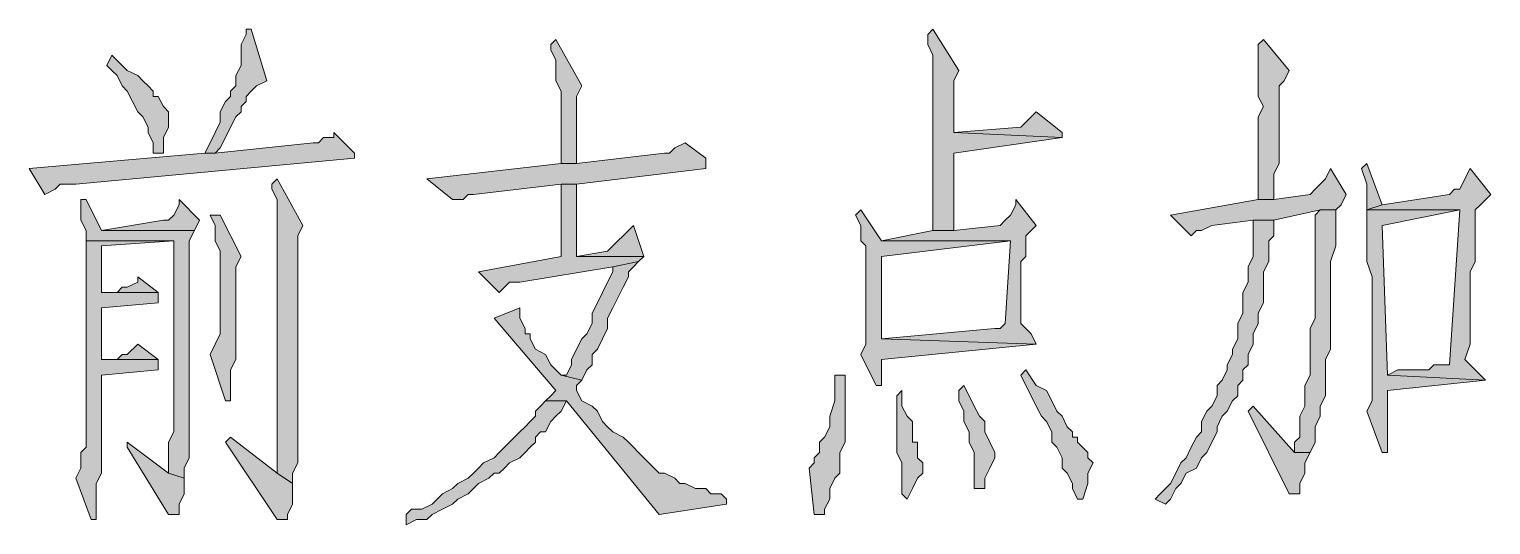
# Model space of a CAD drawing. Header units: inches. Extents: x 20 to 409, y 5 to 283.
# Drawn here: x 330.34 to 342.32, y 33.42 to 37.48 of the extents above; entities that cross this region are included whole.
import ezdxf

# ---------------------------------------------------------------- set-up
doc = ezdxf.new("R2010")
doc.units = ezdxf.units.IN
doc.header["$MEASUREMENT"] = 0
doc.layers.add('C00-00-00', color=7, linetype='Continuous')

msp = doc.modelspace()

# ---------------------------------------------------------------- hatches: boundary and pattern name
at = {"layer": 'C00-00-00'}
h = msp.add_hatch(color=0, dxfattribs=at)
h.dxf.hatch_style = 2
h.paths.add_polyline_path([(332.156, 37.483), (332.114, 37.483), (332.114, 37.44), (332.072, 37.356), (332.072, 37.186), (332.029, 37.102), (332.029, 37.017), (331.987, 36.975), (331.987, 36.932), (331.945, 36.89), (331.902, 36.805), (331.902, 36.721), (331.86, 36.636), (331.818, 36.551), (331.775, 36.467), (331.86, 36.467), (331.902, 36.509), (331.945, 36.594), (331.987, 36.678), (332.029, 36.763), (332.072, 36.805), (332.072, 36.848), (332.114, 36.89), (332.114, 36.932), (332.156, 36.975), (332.199, 37.017), (332.283, 37.059)])
h = msp.add_hatch(color=0, dxfattribs=at)
h.dxf.hatch_style = 2
h.paths.add_polyline_path([(334.654, 37.398), (334.612, 37.356), (334.612, 37.313), (334.654, 37.229), (334.654, 37.059), (334.696, 36.975), (334.696, 36.382), (334.823, 36.382), (334.823, 36.932), (334.866, 37.017)])
h = msp.add_hatch(color=0, dxfattribs=at)
h.dxf.hatch_style = 2
h.paths.add_polyline_path([(337.744, 37.483), (337.702, 37.44), (337.702, 37.356), (337.744, 37.271), (337.744, 35.832), (337.914, 35.832), (337.914, 36.467), (338.803, 36.594), (337.914, 36.636), (337.914, 36.975), (337.914, 37.017), (337.914, 37.059), (337.956, 37.144)])
h = msp.add_hatch(color=0, dxfattribs=at)
h.dxf.hatch_style = 2
h.paths.add_polyline_path([(340.454, 37.398), (340.411, 37.356), (340.411, 36.932), (340.454, 36.848), (340.411, 36.763), (340.411, 36.086), (340.538, 36.086), (340.538, 36.297), (340.581, 36.382), (340.581, 36.636), (340.581, 36.721), (340.581, 37.017), (340.623, 37.059), (340.665, 37.144)])
h = msp.add_hatch(color=0, dxfattribs=at)
h.dxf.hatch_style = 2
h.paths.add_polyline_path([(331.013, 37.271), (330.971, 37.186), (331.013, 37.144), (331.056, 37.102), (331.098, 37.017), (331.14, 36.975), (331.183, 36.89), (331.225, 36.805), (331.267, 36.763), (331.31, 36.678), (331.31, 36.636), (331.352, 36.551), (331.352, 36.467), (331.437, 36.467), (331.437, 36.594), (331.479, 36.678), (331.479, 36.805), (331.437, 36.848), (331.394, 36.932), (331.352, 36.932), (331.352, 36.975), (331.31, 37.017), (331.267, 37.059), (331.225, 37.102), (331.14, 37.144), (331.098, 37.186)])
h = msp.add_hatch(color=0, dxfattribs=at)
h.dxf.hatch_style = 2
h.paths.add_polyline_path([(338.591, 36.805), (338.549, 36.763), (338.506, 36.721), (338.464, 36.678), (337.914, 36.636), (338.803, 36.594), (338.803, 36.636)])
h = msp.add_hatch(color=0, dxfattribs=at)
h.dxf.hatch_style = 2
h.paths.add_polyline_path([(332.834, 36.636), (332.834, 36.594), (332.749, 36.594), (332.707, 36.551), (332.664, 36.551), (331.86, 36.467), (331.775, 36.467), (330.336, 36.34), (330.463, 36.128), (330.548, 36.17), (330.59, 36.213), (330.717, 36.213), (333.003, 36.424), (333.003, 36.467)])
h = msp.add_hatch(color=0, dxfattribs=at)
h.dxf.hatch_style = 2
h.paths.add_polyline_path([(335.712, 36.551), (335.628, 36.509), (335.585, 36.467), (335.543, 36.467), (334.823, 36.382), (334.696, 36.382), (333.596, 36.255), (333.807, 36.086), (333.892, 36.086), (333.934, 36.128), (333.977, 36.128), (334.696, 36.213), (334.823, 36.213), (335.882, 36.34), (335.882, 36.424)])
h = msp.add_hatch(color=0, dxfattribs=at)
h.dxf.hatch_style = 2
h.paths.add_polyline_path([(341.004, 36.34), (340.962, 36.255), (340.919, 36.213), (340.877, 36.17), (340.835, 36.128), (340.538, 36.086), (340.411, 36.086), (339.692, 35.959), (339.861, 35.789), (339.903, 35.832), (339.946, 35.832), (340.03, 35.874), (340.369, 35.916), (340.538, 35.916), (340.919, 36.001), (341.046, 36.001), (341.089, 36.043), (341.131, 36.128)])
h = msp.add_hatch(color=0, dxfattribs=at)
h.dxf.hatch_style = 2
h.paths.add_polyline_path([(341.3, 36.382), (341.258, 36.34), (341.3, 36.213), (341.3, 36.001), (341.427, 36.043)])
h = msp.add_hatch(color=0, dxfattribs=at)
h.dxf.hatch_style = 2
h.paths.add_polyline_path([(342.147, 36.34), (342.105, 36.255), (342.062, 36.17), (342.02, 36.17), (341.978, 36.128), (341.427, 36.043), (341.3, 36.001), (342.062, 36.001), (341.978, 34.731), (341.851, 34.731), (341.808, 34.689), (341.554, 34.689), (341.47, 34.646), (342.274, 34.604), (342.105, 34.773), (342.147, 34.9), (342.147, 35.408), (342.147, 35.493), (342.189, 35.578), (342.189, 36.001), (342.232, 36.043), (342.316, 36.128)])
h = msp.add_hatch(color=0, dxfattribs=at)
h.dxf.hatch_style = 2
h.paths.add_polyline_path([(332.368, 36.255), (332.326, 36.213), (332.326, 36.17), (332.368, 36.086), (332.368, 33.842), (332.495, 33.757), (332.495, 33.842), (332.537, 33.927), (332.537, 35.154), (332.537, 35.239), (332.537, 35.789), (332.58, 35.874)])
h = msp.add_hatch(color=0, dxfattribs=at)
h.dxf.hatch_style = 2
h.paths.add_polyline_path([(334.823, 36.213), (334.696, 36.213), (334.696, 35.62), (334.019, 35.493), (334.188, 35.324), (334.231, 35.366), (334.273, 35.408), (334.358, 35.408), (335.12, 35.535), (335.331, 35.578), (335.374, 35.62), (334.823, 35.62), (334.823, 35.662)])
h = msp.add_hatch(color=0, dxfattribs=at)
h.dxf.hatch_style = 2
h.paths.add_polyline_path([(330.802, 36.086), (330.759, 36.086), (330.759, 36.001), (330.759, 35.916), (330.802, 35.832), (330.802, 35.747), (331.521, 35.747), (331.521, 34.265), (331.521, 34.181), (331.479, 34.096), (331.479, 33.842), (331.606, 33.8), (331.606, 33.884), (331.648, 33.969), (331.648, 35.747), (331.691, 35.832), (330.929, 35.832)])
h = msp.add_hatch(color=0, dxfattribs=at)
h.dxf.hatch_style = 2
h.paths.add_polyline_path([(331.564, 36.086), (331.564, 36.043), (331.521, 35.959), (331.479, 35.916), (331.437, 35.916), (330.929, 35.832), (331.691, 35.832), (331.733, 35.916)])
h = msp.add_hatch(color=0, dxfattribs=at)
h.dxf.hatch_style = 2
h.paths.add_polyline_path([(338.422, 36.086), (338.422, 36.043), (338.379, 35.959), (338.337, 35.916), (338.295, 35.874), (337.914, 35.832), (337.744, 35.832), (337.321, 35.747), (338.379, 35.747), (338.337, 35.07), (338.295, 35.027), (338.252, 35.027), (337.321, 34.943), (338.591, 34.9), (338.549, 34.985), (338.464, 35.07), (338.464, 35.578), (338.506, 35.62), (338.506, 35.747), (338.506, 35.789), (338.591, 35.874)])
h = msp.add_hatch(color=0, dxfattribs=at)
h.dxf.hatch_style = 2
h.paths.add_polyline_path([(331.902, 35.959), (331.818, 35.959), (331.86, 35.874), (331.86, 35.747), (331.902, 35.662), (331.902, 34.985), (331.86, 34.9), (331.818, 34.816), (331.945, 34.435), (331.987, 34.435), (331.987, 34.477), (331.987, 34.689), (332.029, 34.773), (332.029, 34.943), (332.029, 35.027), (332.029, 35.535), (332.072, 35.62)])
h = msp.add_hatch(color=0, dxfattribs=at)
h.dxf.hatch_style = 2
h.paths.add_polyline_path([(337.152, 36.001), (337.109, 35.959), (337.152, 35.874), (337.152, 35.747), (337.194, 35.705), (337.194, 34.9), (337.152, 34.816), (337.279, 34.562), (337.321, 34.562), (337.321, 34.646), (337.321, 34.773), (338.591, 34.9), (337.321, 34.943), (337.321, 35.62), (338.379, 35.747), (337.321, 35.747)])
h = msp.add_hatch(color=0, dxfattribs=at)
h.dxf.hatch_style = 2
h.paths.add_polyline_path([(341.046, 36.001), (340.919, 36.001), (340.877, 35.959), (340.877, 35.112), (340.835, 35.027), (340.835, 34.646), (340.792, 34.562), (340.792, 34.392), (340.75, 34.308), (340.75, 34.138), (340.708, 34.096), (340.708, 34.011), (340.835, 34.011), (340.877, 34.096), (340.877, 34.223), (340.919, 34.308), (340.919, 34.392), (340.962, 34.477), (340.962, 34.773), (341.004, 34.858), (341.004, 35.578), (341.046, 35.705)])
h = msp.add_hatch(color=0, dxfattribs=at)
h.dxf.hatch_style = 2
h.paths.add_polyline_path([(341.3, 36.001), (341.3, 35.578), (341.343, 35.451), (341.343, 34.435), (341.3, 34.35), (341.427, 34.011), (341.47, 34.011), (341.47, 34.435), (341.47, 34.519), (342.274, 34.604), (341.47, 34.646), (341.427, 35.874), (342.062, 36.001)])
h = msp.add_hatch(color=0, dxfattribs=at)
h.dxf.hatch_style = 2
h.paths.add_polyline_path([(335.289, 35.874), (335.204, 35.789), (335.162, 35.747), (335.12, 35.705), (335.077, 35.662), (334.823, 35.62), (335.374, 35.62)])
h = msp.add_hatch(color=0, dxfattribs=at)
h.dxf.hatch_style = 2
h.paths.add_polyline_path([(340.538, 35.916), (340.369, 35.916), (340.369, 35.874), (340.369, 35.62), (340.327, 35.535), (340.327, 35.408), (340.284, 35.324), (340.284, 35.154), (340.242, 35.07), (340.242, 34.943), (340.2, 34.858), (340.2, 34.816), (340.157, 34.731), (340.157, 34.689), (340.115, 34.604), (340.073, 34.562), (340.073, 34.477), (340.03, 34.392), (339.988, 34.35), (339.946, 34.265), (339.946, 34.181), (339.903, 34.138), (339.861, 34.054), (339.819, 33.969), (339.776, 33.927), (339.734, 33.842), (339.692, 33.757), (339.607, 33.673), (339.565, 33.63), (339.649, 33.588), (339.692, 33.63), (339.734, 33.715), (339.776, 33.757), (339.819, 33.842), (339.903, 33.884), (339.946, 33.969), (339.988, 34.011), (340.03, 34.096), (340.073, 34.181), (340.073, 34.223), (340.115, 34.308), (340.157, 34.35), (340.2, 34.435), (340.242, 34.477), (340.242, 34.562), (340.284, 34.604), (340.284, 34.689), (340.327, 34.731), (340.327, 34.816), (340.369, 34.9), (340.369, 34.985), (340.411, 35.07), (340.411, 35.154), (340.454, 35.239), (340.454, 35.493), (340.496, 35.578), (340.496, 35.747), (340.538, 35.789)])
h = msp.add_hatch(color=0, dxfattribs=at)
h.dxf.hatch_style = 2
h.paths.add_polyline_path([(330.802, 35.747), (330.802, 34.054), (330.759, 34.011), (330.759, 33.969), (330.759, 33.884), (330.717, 33.8), (330.844, 33.461), (330.886, 33.461), (330.886, 33.503), (330.886, 33.757), (330.929, 33.842), (330.929, 34.646), (331.394, 34.689), (331.394, 34.773), (330.929, 34.773), (330.929, 35.197), (331.394, 35.239), (331.394, 35.324), (330.929, 35.324), (330.929, 35.705), (331.521, 35.747)])
h = msp.add_hatch(color=0, dxfattribs=at)
h.dxf.hatch_style = 2
h.paths.add_polyline_path([(335.331, 35.578), (335.12, 35.535), (335.12, 35.493), (335.077, 35.408), (335.035, 35.324), (334.993, 35.239), (334.95, 35.154), (334.95, 35.07), (334.908, 34.985), (334.866, 34.943), (334.823, 34.858), (334.781, 34.773), (334.781, 34.731), (334.739, 34.646), (334.696, 34.646), (334.866, 34.604), (334.908, 34.689), (334.95, 34.731), (334.95, 34.816), (334.993, 34.858), (335.035, 34.943), (335.077, 35.027), (335.077, 35.112), (335.12, 35.197), (335.162, 35.281), (335.204, 35.366), (335.247, 35.451), (335.247, 35.493), (335.289, 35.535)])
h = msp.add_hatch(color=0, dxfattribs=at)
h.dxf.hatch_style = 2
h.paths.add_polyline_path([(331.225, 35.451), (331.225, 35.408), (331.14, 35.366), (331.098, 35.366), (331.056, 35.324), (330.929, 35.324), (331.394, 35.324)])
h = msp.add_hatch(color=0, dxfattribs=at)
h.dxf.hatch_style = 2
h.paths.add_polyline_path([(334.358, 35.197), (334.146, 35.112), (334.654, 34.519), (334.612, 34.477), (334.569, 34.435), (334.739, 34.435), (335.501, 33.503), (336.051, 33.588), (336.051, 33.63), (336.009, 33.673), (335.924, 33.673), (335.882, 33.715), (335.797, 33.715), (335.712, 33.757), (335.67, 33.757), (335.628, 33.8), (335.543, 33.842), (335.501, 33.842), (335.458, 33.884), (335.416, 33.927), (335.374, 33.969), (335.331, 34.011), (335.289, 34.054), (335.247, 34.096), (335.204, 34.138), (335.12, 34.181), (335.077, 34.223), (335.035, 34.265), (334.993, 34.35), (334.95, 34.392), (334.866, 34.435), (334.823, 34.519), (334.823, 34.562), (334.866, 34.604), (334.696, 34.646), (334.612, 34.731), (334.569, 34.816), (334.485, 34.858), (334.442, 34.943), (334.442, 34.985), (334.4, 34.985), (334.4, 35.027), (334.358, 35.112)])
h = msp.add_hatch(color=0, dxfattribs=at)
h.dxf.hatch_style = 2
h.paths.add_polyline_path([(331.225, 34.9), (331.14, 34.816), (331.098, 34.816), (331.056, 34.773), (330.929, 34.773), (331.394, 34.773)])
h = msp.add_hatch(color=0, dxfattribs=at)
h.dxf.hatch_style = 2
h.paths.add_polyline_path([(337.025, 34.646), (336.94, 34.646), (336.94, 34.519), (336.94, 34.435), (336.898, 34.308), (336.898, 34.223), (336.855, 34.138), (336.813, 34.096), (336.813, 34.011), (336.771, 33.969), (336.771, 33.927), (336.728, 33.884), (336.771, 33.503), (336.855, 33.503), (336.855, 33.546), (336.898, 33.63), (336.898, 33.715), (336.94, 33.8), (336.982, 33.842), (336.982, 34.011), (337.025, 34.096), (337.025, 34.223), (337.025, 34.308)])
h = msp.add_hatch(color=0, dxfattribs=at)
h.dxf.hatch_style = 2
h.paths.add_polyline_path([(338.506, 34.689), (338.464, 34.646), (338.506, 34.562), (338.549, 34.477), (338.591, 34.392), (338.633, 34.308), (338.676, 34.265), (338.718, 34.181), (338.718, 34.096), (338.76, 34.054), (338.803, 33.969), (338.803, 33.884), (338.845, 33.842), (338.887, 33.757), (338.887, 33.715), (338.93, 33.63), (338.972, 33.63), (339.014, 33.757), (339.014, 33.842), (339.057, 33.927), (339.014, 33.969), (339.014, 34.011), (338.93, 34.096), (338.93, 34.138), (338.887, 34.138), (338.887, 34.181), (338.845, 34.223), (338.803, 34.308), (338.76, 34.35), (338.718, 34.435), (338.676, 34.519), (338.591, 34.562)])
h = msp.add_hatch(color=0, dxfattribs=at)
h.dxf.hatch_style = 2
h.paths.add_polyline_path([(337.49, 34.519), (337.448, 34.477), (337.448, 34.011), (337.49, 33.927), (337.49, 33.673), (337.533, 33.63), (337.575, 33.715), (337.617, 33.8), (337.66, 33.842), (337.66, 33.927), (337.617, 33.969), (337.617, 34.096), (337.575, 34.096), (337.575, 34.265), (337.533, 34.308), (337.49, 34.392)])
h = msp.add_hatch(color=0, dxfattribs=at)
h.dxf.hatch_style = 2
h.paths.add_polyline_path([(337.998, 34.562), (337.956, 34.519), (337.956, 34.435), (337.998, 34.35), (337.998, 34.265), (338.041, 34.181), (338.041, 34.096), (338.083, 34.011), (338.083, 33.715), (338.168, 33.715), (338.168, 33.8), (338.21, 33.884), (338.252, 33.969), (338.252, 34.011), (338.21, 34.096), (338.168, 34.181), (338.168, 34.265), (338.125, 34.308), (338.083, 34.392), (338.041, 34.477)])
h = msp.add_hatch(color=0, dxfattribs=at)
h.dxf.hatch_style = 2
h.paths.add_polyline_path([(334.569, 34.435), (334.527, 34.392), (334.485, 34.35), (334.485, 34.308), (334.442, 34.265), (334.4, 34.223), (334.358, 34.181), (334.315, 34.138), (334.273, 34.096), (334.231, 34.054), (334.188, 34.011), (334.146, 33.969), (334.061, 33.927), (334.019, 33.884), (333.977, 33.842), (333.934, 33.8), (333.85, 33.757), (333.807, 33.715), (333.723, 33.673), (333.68, 33.63), (333.638, 33.588), (333.553, 33.546), (333.469, 33.546), (333.426, 33.503), (333.426, 33.419), (333.511, 33.461), (333.596, 33.461), (333.638, 33.503), (333.723, 33.546), (333.807, 33.588), (333.85, 33.63), (333.934, 33.673), (333.977, 33.715), (334.019, 33.757), (334.104, 33.8), (334.146, 33.842), (334.188, 33.842), (334.231, 33.884), (334.273, 33.927), (334.358, 33.969), (334.4, 34.011), (334.442, 34.054), (334.485, 34.096), (334.485, 34.138), (334.527, 34.181), (334.569, 34.181), (334.612, 34.265), (334.654, 34.308), (334.696, 34.35), (334.739, 34.435)])
h = msp.add_hatch(color=0, dxfattribs=at)
h.dxf.hatch_style = 2
h.paths.add_polyline_path([(340.369, 34.392), (340.327, 34.35), (340.665, 33.673), (340.75, 33.673), (340.75, 33.757), (340.792, 33.842), (340.792, 33.927), (340.835, 34.011), (340.708, 34.011)])
h = msp.add_hatch(color=0, dxfattribs=at)
h.dxf.hatch_style = 2
h.paths.add_polyline_path([(331.14, 34.096), (331.14, 34.054), (331.479, 33.503), (331.564, 33.503), (331.564, 33.588), (331.606, 33.673), (331.606, 33.8), (331.479, 33.842)])
h = msp.add_hatch(color=0, dxfattribs=at)
h.dxf.hatch_style = 2
h.paths.add_polyline_path([(331.987, 34.138), (331.945, 34.096), (332.368, 33.461), (332.453, 33.461), (332.453, 33.503), (332.495, 33.588), (332.495, 33.757), (332.368, 33.842)])

# ---------------------------------------------------------------- linework, layer by layer
at = {"layer": 'C00-00-00', "color": 0, "lineweight": 0}
for points in [[(332.156, 37.483), (332.114, 37.483), (332.114, 37.44), (332.072, 37.356), (332.072, 37.186), (332.029, 37.102), (332.029, 37.017), (331.987, 36.975), (331.987, 36.932), (331.945, 36.89), (331.902, 36.805), (331.902, 36.721), (331.86, 36.636), (331.818, 36.551), (331.775, 36.467), (331.86, 36.467), (331.902, 36.509), (331.945, 36.594), (331.987, 36.678), (332.029, 36.763), (332.072, 36.805), (332.072, 36.848), (332.114, 36.89), (332.114, 36.932), (332.156, 36.975), (332.199, 37.017), (332.283, 37.059)], [(334.654, 37.398), (334.612, 37.356), (334.612, 37.313), (334.654, 37.229), (334.654, 37.059), (334.696, 36.975), (334.696, 36.382), (334.823, 36.382), (334.823, 36.932), (334.866, 37.017)], [(337.744, 37.483), (337.702, 37.44), (337.702, 37.356), (337.744, 37.271), (337.744, 35.832), (337.914, 35.832), (337.914, 36.467), (338.803, 36.594), (337.914, 36.636), (337.914, 36.975), (337.914, 37.017), (337.914, 37.059), (337.956, 37.144)], [(340.454, 37.398), (340.411, 37.356), (340.411, 36.932), (340.454, 36.848), (340.411, 36.763), (340.411, 36.086), (340.538, 36.086), (340.538, 36.297), (340.581, 36.382), (340.581, 36.636), (340.581, 36.721), (340.581, 37.017), (340.623, 37.059), (340.665, 37.144)], [(331.013, 37.271), (330.971, 37.186), (331.013, 37.144), (331.056, 37.102), (331.098, 37.017), (331.14, 36.975), (331.183, 36.89), (331.225, 36.805), (331.267, 36.763), (331.31, 36.678), (331.31, 36.636), (331.352, 36.551), (331.352, 36.467), (331.437, 36.467), (331.437, 36.594), (331.479, 36.678), (331.479, 36.805), (331.437, 36.848), (331.394, 36.932), (331.352, 36.932), (331.352, 36.975), (331.31, 37.017), (331.267, 37.059), (331.225, 37.102), (331.14, 37.144), (331.098, 37.186)], [(338.591, 36.805), (338.549, 36.763), (338.506, 36.721), (338.464, 36.678), (337.914, 36.636), (338.803, 36.594), (338.803, 36.636)], [(332.834, 36.636), (332.834, 36.594), (332.749, 36.594), (332.707, 36.551), (332.664, 36.551), (331.86, 36.467), (331.775, 36.467), (330.336, 36.34), (330.463, 36.128), (330.548, 36.17), (330.59, 36.213), (330.717, 36.213), (333.003, 36.424), (333.003, 36.467)], [(335.712, 36.551), (335.628, 36.509), (335.585, 36.467), (335.543, 36.467), (334.823, 36.382), (334.696, 36.382), (333.596, 36.255), (333.807, 36.086), (333.892, 36.086), (333.934, 36.128), (333.977, 36.128), (334.696, 36.213), (334.823, 36.213), (335.882, 36.34), (335.882, 36.424)], [(341.004, 36.34), (340.962, 36.255), (340.919, 36.213), (340.877, 36.17), (340.835, 36.128), (340.538, 36.086), (340.411, 36.086), (339.692, 35.959), (339.861, 35.789), (339.903, 35.832), (339.946, 35.832), (340.03, 35.874), (340.369, 35.916), (340.538, 35.916), (340.919, 36.001), (341.046, 36.001), (341.089, 36.043), (341.131, 36.128)], [(341.3, 36.382), (341.258, 36.34), (341.3, 36.213), (341.3, 36.001), (341.427, 36.043)], [(342.147, 36.34), (342.105, 36.255), (342.062, 36.17), (342.02, 36.17), (341.978, 36.128), (341.427, 36.043), (341.3, 36.001), (342.062, 36.001), (341.978, 34.731), (341.851, 34.731), (341.808, 34.689), (341.554, 34.689), (341.47, 34.646), (342.274, 34.604), (342.105, 34.773), (342.147, 34.9), (342.147, 35.408), (342.147, 35.493), (342.189, 35.578), (342.189, 36.001), (342.232, 36.043), (342.316, 36.128)], [(332.368, 36.255), (332.326, 36.213), (332.326, 36.17), (332.368, 36.086), (332.368, 33.842), (332.495, 33.757), (332.495, 33.842), (332.537, 33.927), (332.537, 35.154), (332.537, 35.239), (332.537, 35.789), (332.58, 35.874)], [(334.823, 36.213), (334.696, 36.213), (334.696, 35.62), (334.019, 35.493), (334.188, 35.324), (334.231, 35.366), (334.273, 35.408), (334.358, 35.408), (335.12, 35.535), (335.331, 35.578), (335.374, 35.62), (334.823, 35.62), (334.823, 35.662)], [(330.802, 36.086), (330.759, 36.086), (330.759, 36.001), (330.759, 35.916), (330.802, 35.832), (330.802, 35.747), (331.521, 35.747), (331.521, 34.265), (331.521, 34.181), (331.479, 34.096), (331.479, 33.842), (331.606, 33.8), (331.606, 33.884), (331.648, 33.969), (331.648, 35.747), (331.691, 35.832), (330.929, 35.832)], [(331.564, 36.086), (331.564, 36.043), (331.521, 35.959), (331.479, 35.916), (331.437, 35.916), (330.929, 35.832), (331.691, 35.832), (331.733, 35.916)], [(338.422, 36.086), (338.422, 36.043), (338.379, 35.959), (338.337, 35.916), (338.295, 35.874), (337.914, 35.832), (337.744, 35.832), (337.321, 35.747), (338.379, 35.747), (338.337, 35.07), (338.295, 35.027), (338.252, 35.027), (337.321, 34.943), (338.591, 34.9), (338.549, 34.985), (338.464, 35.07), (338.464, 35.578), (338.506, 35.62), (338.506, 35.747), (338.506, 35.789), (338.591, 35.874)], [(331.902, 35.959), (331.818, 35.959), (331.86, 35.874), (331.86, 35.747), (331.902, 35.662), (331.902, 34.985), (331.86, 34.9), (331.818, 34.816), (331.945, 34.435), (331.987, 34.435), (331.987, 34.477), (331.987, 34.689), (332.029, 34.773), (332.029, 34.943), (332.029, 35.027), (332.029, 35.535), (332.072, 35.62)], [(337.152, 36.001), (337.109, 35.959), (337.152, 35.874), (337.152, 35.747), (337.194, 35.705), (337.194, 34.9), (337.152, 34.816), (337.279, 34.562), (337.321, 34.562), (337.321, 34.646), (337.321, 34.773), (338.591, 34.9), (337.321, 34.943), (337.321, 35.62), (338.379, 35.747), (337.321, 35.747)], [(341.046, 36.001), (340.919, 36.001), (340.877, 35.959), (340.877, 35.112), (340.835, 35.027), (340.835, 34.646), (340.792, 34.562), (340.792, 34.392), (340.75, 34.308), (340.75, 34.138), (340.708, 34.096), (340.708, 34.011), (340.835, 34.011), (340.877, 34.096), (340.877, 34.223), (340.919, 34.308), (340.919, 34.392), (340.962, 34.477), (340.962, 34.773), (341.004, 34.858), (341.004, 35.578), (341.046, 35.705)], [(341.3, 36.001), (341.3, 35.578), (341.343, 35.451), (341.343, 34.435), (341.3, 34.35), (341.427, 34.011), (341.47, 34.011), (341.47, 34.435), (341.47, 34.519), (342.274, 34.604), (341.47, 34.646), (341.427, 35.874), (342.062, 36.001)], [(335.289, 35.874), (335.204, 35.789), (335.162, 35.747), (335.12, 35.705), (335.077, 35.662), (334.823, 35.62), (335.374, 35.62)], [(340.538, 35.916), (340.369, 35.916), (340.369, 35.874), (340.369, 35.62), (340.327, 35.535), (340.327, 35.408), (340.284, 35.324), (340.284, 35.154), (340.242, 35.07), (340.242, 34.943), (340.2, 34.858), (340.2, 34.816), (340.157, 34.731), (340.157, 34.689), (340.115, 34.604), (340.073, 34.562), (340.073, 34.477), (340.03, 34.392), (339.988, 34.35), (339.946, 34.265), (339.946, 34.181), (339.903, 34.138), (339.861, 34.054), (339.819, 33.969), (339.776, 33.927), (339.734, 33.842), (339.692, 33.757), (339.607, 33.673), (339.565, 33.63), (339.649, 33.588), (339.692, 33.63), (339.734, 33.715), (339.776, 33.757), (339.819, 33.842), (339.903, 33.884), (339.946, 33.969), (339.988, 34.011), (340.03, 34.096), (340.073, 34.181), (340.073, 34.223), (340.115, 34.308), (340.157, 34.35), (340.2, 34.435), (340.242, 34.477), (340.242, 34.562), (340.284, 34.604), (340.284, 34.689), (340.327, 34.731), (340.327, 34.816), (340.369, 34.9), (340.369, 34.985), (340.411, 35.07), (340.411, 35.154), (340.454, 35.239), (340.454, 35.493), (340.496, 35.578), (340.496, 35.747), (340.538, 35.789)], [(330.802, 35.747), (330.802, 34.054), (330.759, 34.011), (330.759, 33.969), (330.759, 33.884), (330.717, 33.8), (330.844, 33.461), (330.886, 33.461), (330.886, 33.503), (330.886, 33.757), (330.929, 33.842), (330.929, 34.646), (331.394, 34.689), (331.394, 34.773), (330.929, 34.773), (330.929, 35.197), (331.394, 35.239), (331.394, 35.324), (330.929, 35.324), (330.929, 35.705), (331.521, 35.747)], [(335.331, 35.578), (335.12, 35.535), (335.12, 35.493), (335.077, 35.408), (335.035, 35.324), (334.993, 35.239), (334.95, 35.154), (334.95, 35.07), (334.908, 34.985), (334.866, 34.943), (334.823, 34.858), (334.781, 34.773), (334.781, 34.731), (334.739, 34.646), (334.696, 34.646), (334.866, 34.604), (334.908, 34.689), (334.95, 34.731), (334.95, 34.816), (334.993, 34.858), (335.035, 34.943), (335.077, 35.027), (335.077, 35.112), (335.12, 35.197), (335.162, 35.281), (335.204, 35.366), (335.247, 35.451), (335.247, 35.493), (335.289, 35.535)], [(331.225, 35.451), (331.225, 35.408), (331.14, 35.366), (331.098, 35.366), (331.056, 35.324), (330.929, 35.324), (331.394, 35.324)], [(334.358, 35.197), (334.146, 35.112), (334.654, 34.519), (334.612, 34.477), (334.569, 34.435), (334.739, 34.435), (335.501, 33.503), (336.051, 33.588), (336.051, 33.63), (336.009, 33.673), (335.924, 33.673), (335.882, 33.715), (335.797, 33.715), (335.712, 33.757), (335.67, 33.757), (335.628, 33.8), (335.543, 33.842), (335.501, 33.842), (335.458, 33.884), (335.416, 33.927), (335.374, 33.969), (335.331, 34.011), (335.289, 34.054), (335.247, 34.096), (335.204, 34.138), (335.12, 34.181), (335.077, 34.223), (335.035, 34.265), (334.993, 34.35), (334.95, 34.392), (334.866, 34.435), (334.823, 34.519), (334.823, 34.562), (334.866, 34.604), (334.696, 34.646), (334.612, 34.731), (334.569, 34.816), (334.485, 34.858), (334.442, 34.943), (334.442, 34.985), (334.4, 34.985), (334.4, 35.027), (334.358, 35.112)], [(331.225, 34.9), (331.14, 34.816), (331.098, 34.816), (331.056, 34.773), (330.929, 34.773), (331.394, 34.773)], [(337.025, 34.646), (336.94, 34.646), (336.94, 34.519), (336.94, 34.435), (336.898, 34.308), (336.898, 34.223), (336.855, 34.138), (336.813, 34.096), (336.813, 34.011), (336.771, 33.969), (336.771, 33.927), (336.728, 33.884), (336.771, 33.503), (336.855, 33.503), (336.855, 33.546), (336.898, 33.63), (336.898, 33.715), (336.94, 33.8), (336.982, 33.842), (336.982, 34.011), (337.025, 34.096), (337.025, 34.223), (337.025, 34.308)], [(338.506, 34.689), (338.464, 34.646), (338.506, 34.562), (338.549, 34.477), (338.591, 34.392), (338.633, 34.308), (338.676, 34.265), (338.718, 34.181), (338.718, 34.096), (338.76, 34.054), (338.803, 33.969), (338.803, 33.884), (338.845, 33.842), (338.887, 33.757), (338.887, 33.715), (338.93, 33.63), (338.972, 33.63), (339.014, 33.757), (339.014, 33.842), (339.057, 33.927), (339.014, 33.969), (339.014, 34.011), (338.93, 34.096), (338.93, 34.138), (338.887, 34.138), (338.887, 34.181), (338.845, 34.223), (338.803, 34.308), (338.76, 34.35), (338.718, 34.435), (338.676, 34.519), (338.591, 34.562)], [(337.49, 34.519), (337.448, 34.477), (337.448, 34.011), (337.49, 33.927), (337.49, 33.673), (337.533, 33.63), (337.575, 33.715), (337.617, 33.8), (337.66, 33.842), (337.66, 33.927), (337.617, 33.969), (337.617, 34.096), (337.575, 34.096), (337.575, 34.265), (337.533, 34.308), (337.49, 34.392)], [(337.998, 34.562), (337.956, 34.519), (337.956, 34.435), (337.998, 34.35), (337.998, 34.265), (338.041, 34.181), (338.041, 34.096), (338.083, 34.011), (338.083, 33.715), (338.168, 33.715), (338.168, 33.8), (338.21, 33.884), (338.252, 33.969), (338.252, 34.011), (338.21, 34.096), (338.168, 34.181), (338.168, 34.265), (338.125, 34.308), (338.083, 34.392), (338.041, 34.477)], [(334.569, 34.435), (334.527, 34.392), (334.485, 34.35), (334.485, 34.308), (334.442, 34.265), (334.4, 34.223), (334.358, 34.181), (334.315, 34.138), (334.273, 34.096), (334.231, 34.054), (334.188, 34.011), (334.146, 33.969), (334.061, 33.927), (334.019, 33.884), (333.977, 33.842), (333.934, 33.8), (333.85, 33.757), (333.807, 33.715), (333.723, 33.673), (333.68, 33.63), (333.638, 33.588), (333.553, 33.546), (333.469, 33.546), (333.426, 33.503), (333.426, 33.419), (333.511, 33.461), (333.596, 33.461), (333.638, 33.503), (333.723, 33.546), (333.807, 33.588), (333.85, 33.63), (333.934, 33.673), (333.977, 33.715), (334.019, 33.757), (334.104, 33.8), (334.146, 33.842), (334.188, 33.842), (334.231, 33.884), (334.273, 33.927), (334.358, 33.969), (334.4, 34.011), (334.442, 34.054), (334.485, 34.096), (334.485, 34.138), (334.527, 34.181), (334.569, 34.181), (334.612, 34.265), (334.654, 34.308), (334.696, 34.35), (334.739, 34.435)], [(340.369, 34.392), (340.327, 34.35), (340.665, 33.673), (340.75, 33.673), (340.75, 33.757), (340.792, 33.842), (340.792, 33.927), (340.835, 34.011), (340.708, 34.011)], [(331.14, 34.096), (331.14, 34.054), (331.479, 33.503), (331.564, 33.503), (331.564, 33.588), (331.606, 33.673), (331.606, 33.8), (331.479, 33.842)], [(331.987, 34.138), (331.945, 34.096), (332.368, 33.461), (332.453, 33.461), (332.453, 33.503), (332.495, 33.588), (332.495, 33.757), (332.368, 33.842)]]:
    msp.add_lwpolyline(points, close=True, dxfattribs=at)

doc.saveas('drawing.dxf')
